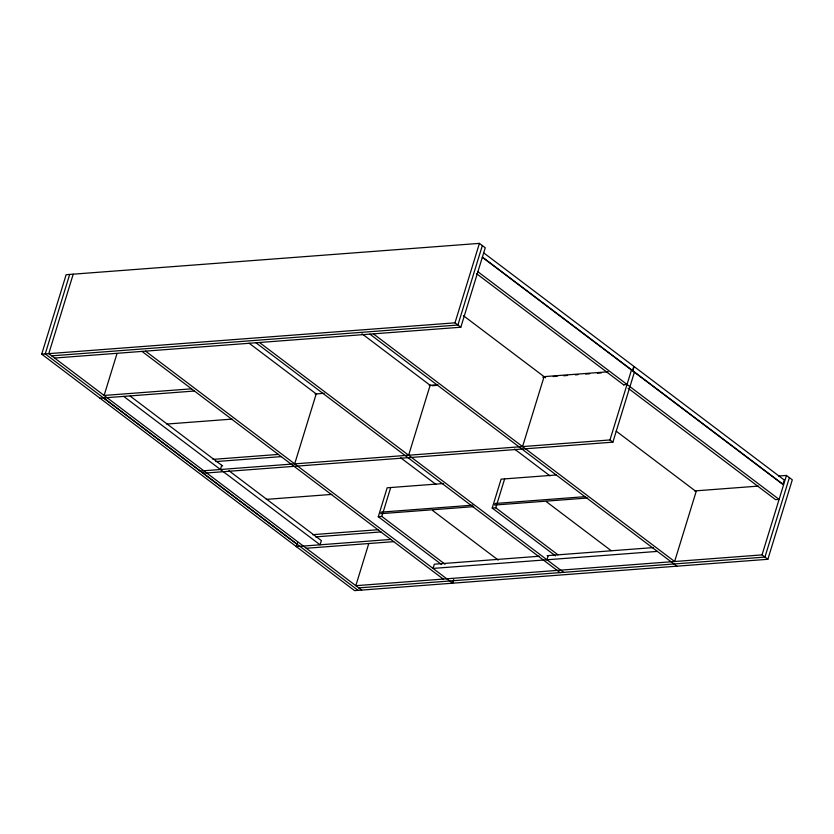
<?xml version="1.0" encoding="UTF-8"?>
<svg xmlns="http://www.w3.org/2000/svg" width="834" height="834" viewBox="0 0 834 834"><rect width="100%" height="100%" fill="white"/><g stroke="black" fill="none" stroke-linecap="round" stroke-linejoin="round"><path stroke-width="1.25" d="M778.685 476.016L786.472 475.432L792.3 479.831L767.853 559.291L354.565 590.628L41.7 354.169L66.147 274.709L479.435 243.372L485.263 247.771L460.816 327.23L54.596 358.036M69.681 274.449L45.234 353.897L358.099 590.357M73.215 274.178L48.779 353.637L361.643 590.086M117.01 353.522L104.104 395.452L191.518 388.821M220.426 469.5L221.719 465.278M294.694 463.86L316.211 393.919M297.457 542.913L296.32 546.604L390.802 539.442M368.795 543.476L355.816 585.687L762.036 554.881L767.853 559.291M441.551 564.514L378.282 516.694L387.174 487.796L443.615 483.522M378.282 516.694L381.816 516.423L390.708 487.536M408.629 455.228L430.146 385.277M41.7 354.169L454.989 322.831L479.435 243.372M482.344 245.571L457.908 325.031L51.687 355.837M453.717 579.505L452.581 583.195L145.543 351.135M555.486 555.871L492.216 508.052L501.098 479.164L556.257 474.973M492.216 508.052L495.75 507.781L504.643 478.893M522.564 446.586L544.081 376.645M546.958 559.781L548.261 555.559M200.212 471.033L609.967 439.956L631.484 370.015M203.121 473.232L612.875 442.156L634.393 372.214M762.036 554.881L786.472 475.432M789.391 477.632L764.945 557.081L358.724 587.887M99.944 398.193L194.426 391.021M315.096 394.002L324.165 393.314M429.197 385.35L437.933 384.693M543.309 376.697L608.142 371.787M432.408 385.715L436.307 385.412M542.861 377.333L545.457 377.135M553.255 376.551L557.154 376.249M563.648 375.759L567.547 375.467M575.345 374.873L577.941 374.674M585.739 374.08L589.638 373.788M597.436 373.194L601.335 372.902M623.509 384.724L627.043 384.453M166.727 424.058L232.165 419.095M212.972 459.378L278.42 454.415M215.891 461.577L281.329 456.615M266.369 499.368L331.807 494.406M472.941 505.164L381.169 512.128L380.69 513.692L473.754 506.634M585.583 496.626L495.104 503.486L494.625 505.05L587.678 497.992M694.607 490.934L758.273 486.107M312.614 534.677L378.063 529.715M315.533 536.888L380.971 531.925M306.307 548.272L393.711 541.641M539.358 556.236L434.326 564.201L433.034 568.413L657.359 551.399M547.135 555.653L653.47 547.584M483.71 252.869L633.819 366.324L632.516 370.536L482.406 257.08M482.333 257.289L783.553 484.94M477.892 271.728L779.102 499.389L775.568 499.649L628.075 388.185M476.433 273.573L623.926 385.037M463.475 315.721L545.53 377.739M616.159 431.126L696.14 491.57L674.623 561.511L373.413 333.861M454.989 322.831L460.816 327.23M609.967 439.956L612.875 442.156M369.869 334.121L676.916 566.182M361.956 333.746L430.563 385.6M514.536 449.067L550.013 475.87M546.51 501.807L611.134 550.649M495.75 507.781L557.988 554.819M259.478 342.493L563.607 572.353M255.934 342.764L560.062 572.624M249.116 343.212L316.628 394.232M400.758 457.824L436.078 484.512M432.575 510.45L498.232 560.073M381.816 516.423L445.095 564.243M142.009 351.406L443.219 579.057M130.187 396.098L222.657 465.987M228.891 470.699L321.361 540.588L320.068 544.8L123.693 396.39M103.103 397.609L198.711 469.865M199.045 470.115L296.727 543.945M634.153 366.574L632.85 370.786L782.959 484.241L784.252 480.019L634.153 366.574"/></g></svg>
